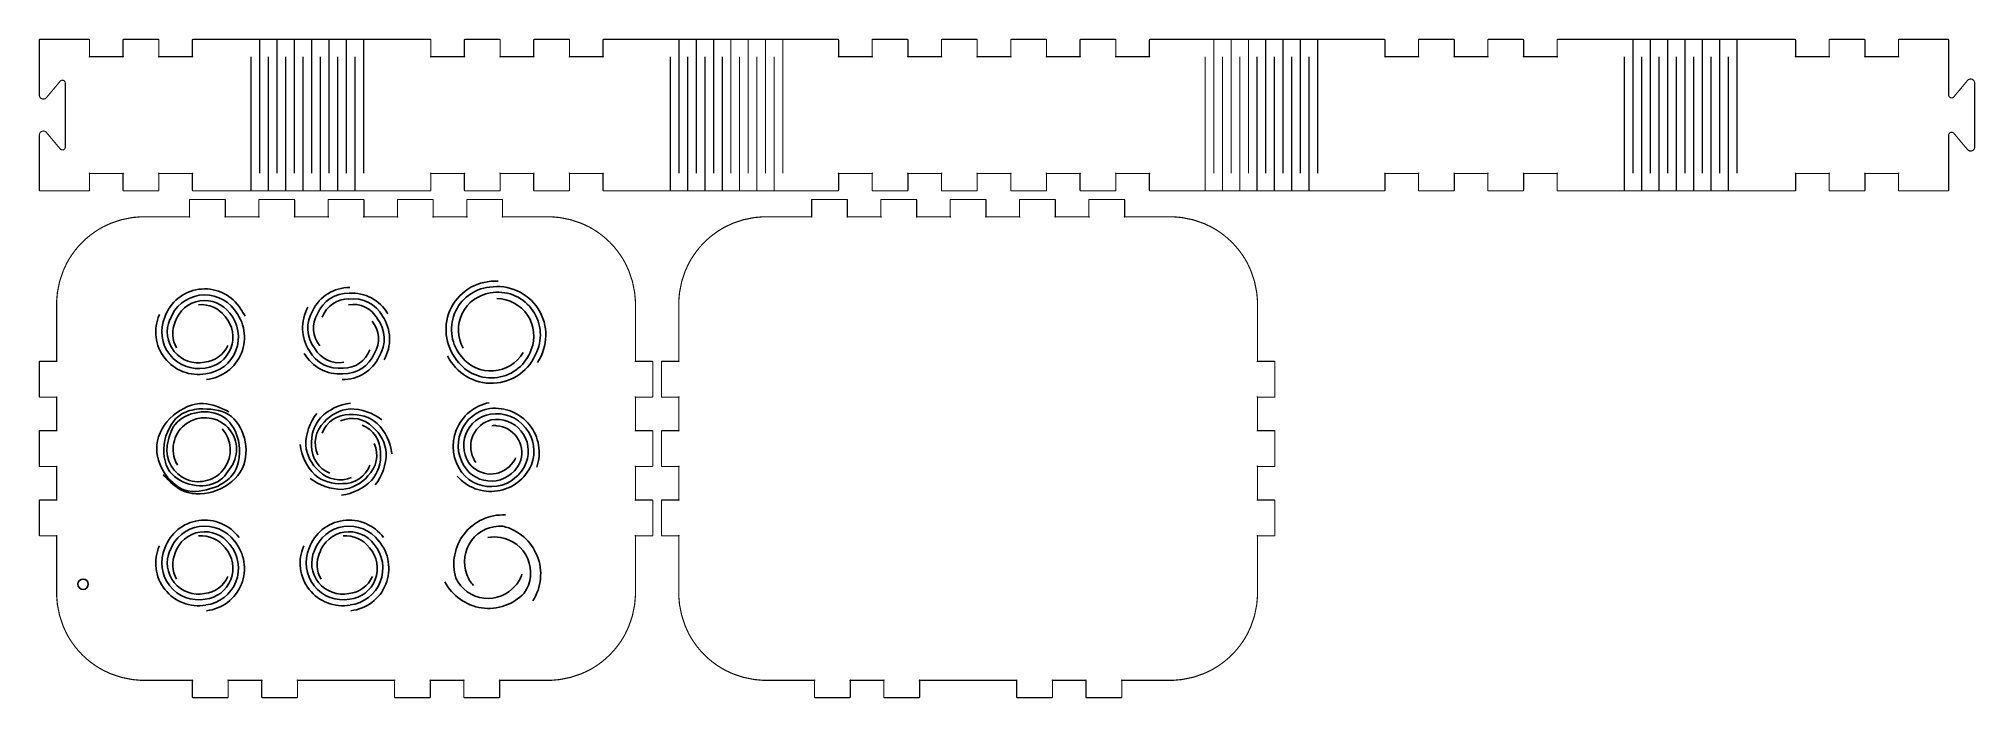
# Model space of a CAD drawing. Extents: x 19 to 354, y 22 to 136.
import ezdxf

# ---------------------------------------------------------------- set-up
doc = ezdxf.new("R2010")
doc.units = 0
doc.header["$MEASUREMENT"] = 0

# ---------------------------------------------------------------- blocks, each defined once
blk = doc.blocks.new('*U14')
at = {"linetype": 'Continuous'}
blk.add_arc((0.38, -3.52), 5.36, 36.0937, 161.6769, dxfattribs=at)
blk = doc.blocks.new('*U15')
at = {"color": 0, "linetype": 'ByBlock', "lineweight": -2, "transparency": 16777216}
blk.add_blockref('*U14', (96.95, 48.58), dxfattribs=at)
for p, rotation in [((93.36, 42.89), 120), ((100.09, 42.63), 240)]:
    blk.add_blockref('*U14', p, dxfattribs=dict(at, rotation=rotation))
blk = doc.blocks.new('*U16')
at = {"linetype": 'Continuous'}
blk.add_arc((0.44, -4.28), 6.39, 36.6329, 160.2145, dxfattribs=at)
blk = doc.blocks.new('*U17')
at = {"color": 0, "linetype": 'ByBlock', "lineweight": -2, "transparency": 16777216}
blk.add_blockref('*U16', (96.9, 49.27), dxfattribs=at)
for p, rotation in [((92.8, 42.5), 120), ((100.71, 42.33), 240)]:
    blk.add_blockref('*U16', p, dxfattribs=dict(at, rotation=rotation))
blk = doc.blocks.new('*U18')
at = {"linetype": 'Continuous'}
blk.add_arc((0.48, -4.93), 7.36, 35.9966, 160.1734, dxfattribs=at)
blk = doc.blocks.new('*U19')
at = {"color": 0, "linetype": 'ByBlock', "lineweight": -2, "transparency": 16777216}
blk.add_blockref('*U18', (96.85, 49.99), dxfattribs=at)
for p, rotation in [((92.19, 42.09), 120), ((101.36, 42.01), 240)]:
    blk.add_blockref('*U18', p, dxfattribs=dict(at, rotation=rotation))
blk = doc.blocks.new('*U39')
at = {"linetype": 'Continuous'}
blk.add_arc((0.38, -3.52), 5.36, 36.0937, 161.6769, dxfattribs=at)
blk = doc.blocks.new('*U40')
at = {"color": 0, "linetype": 'ByBlock', "lineweight": -2, "transparency": 16777216}
blk.add_blockref('*U39', (96.95, 48.58), dxfattribs=at)
for p, rotation in [((93.36, 42.89), 120), ((100.09, 42.63), 240)]:
    blk.add_blockref('*U39', p, dxfattribs=dict(at, rotation=rotation))
blk = doc.blocks.new('*U41')
at = {"linetype": 'Continuous'}
blk.add_arc((0.44, -4.28), 6.39, 36.6329, 160.2145, dxfattribs=at)
blk = doc.blocks.new('*U42')
at = {"color": 0, "linetype": 'ByBlock', "lineweight": -2, "transparency": 16777216}
blk.add_blockref('*U41', (96.9, 49.27), dxfattribs=at)
for p, rotation in [((92.8, 42.5), 120), ((100.71, 42.33), 240)]:
    blk.add_blockref('*U41', p, dxfattribs=dict(at, rotation=rotation))
blk = doc.blocks.new('*U43')
at = {"linetype": 'Continuous'}
blk.add_arc((0.48, -4.93), 7.36, 35.9966, 160.1734, dxfattribs=at)
blk = doc.blocks.new('*U44')
at = {"color": 0, "linetype": 'ByBlock', "lineweight": -2, "transparency": 16777216}
blk.add_blockref('*U43', (96.85, 49.99), dxfattribs=at)
for p, rotation in [((92.19, 42.09), 120), ((101.36, 42.01), 240)]:
    blk.add_blockref('*U43', p, dxfattribs=dict(at, rotation=rotation))
blk = doc.blocks.new('*U51')
at = {"linetype": 'Continuous'}
blk.add_arc((0.38, -3.52), 5.36, 36.0937, 161.6769, dxfattribs=at)
blk = doc.blocks.new('*U52')
at = {"color": 0, "linetype": 'ByBlock', "lineweight": -2, "transparency": 16777216}
blk.add_blockref('*U51', (96.95, 48.58), dxfattribs=at)
for p, rotation in [((93.36, 42.89), 120), ((100.09, 42.63), 240)]:
    blk.add_blockref('*U51', p, dxfattribs=dict(at, rotation=rotation))
blk = doc.blocks.new('*U53')
at = {"linetype": 'Continuous'}
blk.add_arc((0.44, -4.28), 6.39, 36.6329, 160.2145, dxfattribs=at)
blk = doc.blocks.new('*U54')
at = {"color": 0, "linetype": 'ByBlock', "lineweight": -2, "transparency": 16777216}
blk.add_blockref('*U53', (96.9, 49.27), dxfattribs=at)
for p, rotation in [((92.8, 42.5), 120), ((100.71, 42.33), 240)]:
    blk.add_blockref('*U53', p, dxfattribs=dict(at, rotation=rotation))
blk = doc.blocks.new('*U55')
at = {"linetype": 'Continuous'}
blk.add_arc((0.48, -4.93), 7.36, 35.9966, 160.1734, dxfattribs=at)
blk = doc.blocks.new('*U38')
at = {"color": 0, "linetype": 'ByBlock', "lineweight": -2, "transparency": 16777216}
blk.add_blockref('*U55', (96.85, 49.99), dxfattribs=at)
for p, rotation in [((92.19, 42.09), 120), ((101.36, 42.01), 240)]:
    blk.add_blockref('*U55', p, dxfattribs=dict(at, rotation=rotation))
blk = doc.blocks.new('*U56')
at = {"linetype": 'Continuous'}
blk.add_arc((-0.79, -4.24), 5, 43.9778, 113.7136, dxfattribs=at)
blk = doc.blocks.new('*U57')
at = {"color": 0, "linetype": 'ByBlock', "lineweight": -2, "transparency": 16777216}
for p, rotation in [((69.87, 69.23), 45), ((67.24, 66.54), 90), ((76.33, 66.63), 315), ((67.27, 62.77), 135), ((76.36, 62.86), 270), ((69.96, 60.14), 180), ((73.73, 60.17), 225)]:
    blk.add_blockref('*U56', p, dxfattribs=dict(at, rotation=rotation))
blk.add_blockref('*U56', (73.64, 69.26), dxfattribs=at)
blk = doc.blocks.new('*U58')
at = {"linetype": 'Continuous'}
blk.add_arc((-1.85, -5.81), 6.59, 49.7424, 94.8903, dxfattribs=at)
blk = doc.blocks.new('*U59')
at = {"color": 0, "linetype": 'ByBlock', "lineweight": -2, "transparency": 16777216}
for p, rotation in [((70.24, 70.51), 45.00000000000003), ((66.59, 67.71), 90.00000000000004), ((77.61, 66.26), 315.0000000000001), ((65.99, 63.14), 135), ((77.01, 61.69), 270), ((73.36, 58.89), 225.0000000000001), ((68.79, 59.49), 180)]:
    blk.add_blockref('*U58', p, dxfattribs=dict(at, rotation=rotation))
blk.add_blockref('*U58', (74.81, 69.91), dxfattribs=at)
blk = doc.blocks.new('*U60')
at = {"linetype": 'Continuous'}
blk.add_arc((-2.81, -8.12), 9.07, 52.245, 89.6331, dxfattribs=at)
blk = doc.blocks.new('*U61')
at = {"color": 0, "linetype": 'ByBlock', "lineweight": -2, "transparency": 16777216}
for p, rotation in [((69.98, 71.39), 45.00000000000001), ((65.78, 68.14), 90.00000000000001), ((78.49, 66.52), 315), ((65.11, 62.88), 135), ((77.82, 61.26), 269.9999999999999), ((73.62, 58.01), 225), ((68.36, 58.68), 180)]:
    blk.add_blockref('*U60', p, dxfattribs=dict(at, rotation=rotation))
blk.add_blockref('*U60', (75.24, 70.72), dxfattribs=at)
blk = doc.blocks.new('*U63')
at = {"linetype": 'Continuous'}
for centre, radius, start, end in [((3.21, -4.57), 7.14, 90.0812, 153.9402), ((2.96, -4.19), 5.76, 88.3494, 157.6767), ((2.98, -4.26), 4.84, 89.2447, 159.4997)]:
    blk.add_arc(centre, radius, start, end, dxfattribs=at)
blk = doc.blocks.new('*U64')
at = {"color": 0, "linetype": 'ByBlock', "lineweight": -2, "transparency": 16777216}
blk.add_blockref('*U63', (69.24, 90.11), dxfattribs=at)
for p, rotation in [((75.2, 89.62), 299.9999999999999), ((65.84, 85.18), 60.00000000000001), ((77.76, 84.22), 240), ((68.4, 79.78), 120), ((74.36, 79.29), 180)]:
    blk.add_blockref('*U63', p, dxfattribs=dict(at, rotation=rotation))
blk = doc.blocks.new('*U65')
at = {"linetype": 'Continuous'}
for centre, radius, start, end in [((4.06, -3.06), 8.53, 87.3152, 196.3693), ((3.54, -2.64), 6.16, 85.3123, 201.1094)]:
    blk.add_arc(centre, radius, start, end, dxfattribs=at)
blk = doc.blocks.new('*U66')
at = {"color": 0, "linetype": 'ByBlock', "lineweight": -2, "transparency": 16777216}
blk.add_blockref('*U65', (99.23, 48.04), dxfattribs=at)
for p, rotation in [((105.95, 45.24), 240), ((100.17, 40.82), 120)]:
    blk.add_blockref('*U65', p, dxfattribs=dict(at, rotation=rotation))
blk = doc.blocks.new('*U67')
at = {"linetype": 'Continuous'}
for centre, radius, start, end in [((1.19, -0.29), 7.69, 100.821, 216.2245), ((1.23, -0.29), 4.71, 104.1407, 205.8217), ((1.03, -1.11), 5.47, 338.5992, 100.0467), ((0.05, -0.75), 6.51, 218.8871, 338.8357)]:
    blk.add_arc(centre, radius, start, end, dxfattribs=at)
blk = doc.blocks.new('*U68')
at = {"color": 0, "linetype": 'ByBlock', "lineweight": -2, "transparency": 16777216}
for p, rotation in [((102.7, 65.16), 240), ((101.5, 64.08), 120)]:
    blk.add_blockref('*U67', p, dxfattribs=dict(at, rotation=rotation))
blk.add_blockref('*U67', (101.16, 65.66), dxfattribs=at)
blk = doc.blocks.new('*U69')
at = {"linetype": 'Continuous'}
for centre, radius, start, end in [((0.3, 1.36), 6.46, 98.4994, 209.6055), ((0.68, 0.53), 7.35, 335.9921, 100.4756), ((-0.46, 0.52), 8.4, 205.8245, 339.2313)]:
    blk.add_arc(centre, radius, start, end, dxfattribs=at)
blk = doc.blocks.new('*U70')
at = {"color": 0, "linetype": 'ByBlock', "lineweight": -2, "transparency": 16777216}
for p, rotation in [((101.13, 85.41), 240), ((102.51, 85.28), 120)]:
    blk.add_blockref('*U69', p, dxfattribs=dict(at, rotation=rotation))
blk.add_blockref('*U69', (101.71, 84.16), dxfattribs=at)
blk = doc.blocks.new('*U72')
at = {"linetype": 'Continuous'}
blk.add_arc((-0.05, 1.16), 5.49, 331.7201, 201.925, dxfattribs=at)
for points in [[(4.79, -1.44), (2.24, -4.38), (-6.08, -2.7), (-4.04, 7.28), (-1.07, 8.19)], [(-1.07, 8.19), (4.08, 7.2), (6.45, -2.12), (-3.56, -6.11), (-7.24, -3.25)]]:
    blk.add_spline(points, degree=3, dxfattribs=at)
blk = doc.blocks.new('*U73')
at = {"color": 0, "linetype": 'ByBlock', "lineweight": -2, "transparency": 16777216, "rotation": 200}
blk.add_blockref('*U72', (45.83, 65.63), dxfattribs=at)
at = {"color": 0, "linetype": 'ByBlock', "lineweight": -2, "transparency": 16777216}
blk.add_blockref('*U72', (47.4, 63.5), dxfattribs=at)

msp = doc.modelspace()

# ---------------------------------------------------------------- linework, layer by layer
at = {"color": 0, "const_width": 0.2}
for points in [[(18.7992, 109.4), (27.3003, 109.4), (27.3169, 109.4), (27.3706, 109.43), (27.3995, 109.484), (27.3995, 109.5), (27.3995, 112.4), (27.3995, 112.411), (27.3844, 112.442), (27.3623, 112.438), (27.3568, 112.415), (27.3885, 112.4), (27.3995, 112.4), (33.1997, 112.4), (33.2093, 112.4), (33.2411, 112.415), (33.2369, 112.438), (33.2135, 112.442), (33.1997, 112.411), (33.1997, 112.4), (33.1997, 109.5), (33.1997, 109.484), (33.2286, 109.43), (33.2824, 109.4), (33.3003, 109.4), (39.3002, 109.4), (39.3167, 109.4), (39.3707, 109.43), (39.3996, 109.484), (39.3996, 109.5), (39.3996, 112.4), (39.3996, 112.411), (39.3845, 112.442), (39.3622, 112.438), (39.3569, 112.415), (39.3883, 112.4), (39.3996, 112.4), (45.1997, 112.4), (45.2092, 112.4), (45.2409, 112.415), (45.2367, 112.438), (45.2134, 112.442), (45.1997, 112.411), (45.1997, 112.4), (45.1997, 109.5), (45.1997, 109.484), (45.2286, 109.43), (45.2822, 109.4), (45.3002, 109.4), (53.8, 109.4), (76.3887, 109.4), (86.3893, 109.4), (86.4059, 109.4), (86.4595, 109.43), (86.4898, 109.484), (86.4898, 109.5), (86.4898, 112.4), (86.4898, 112.411), (86.4747, 112.442), (86.4514, 112.438), (86.4471, 112.415), (86.4789, 112.4), (86.4898, 112.4), (92.2898, 112.4), (92.2997, 112.4), (92.3315, 112.415), (92.3272, 112.438), (92.3036, 112.442), (92.2898, 112.411), (92.2898, 112.4), (92.2898, 109.5), (92.2898, 109.484), (92.3188, 109.43), (92.3713, 109.4), (92.3893, 109.4), (98.389, 109.4), (98.4056, 109.4), (98.4596, 109.43), (98.4899, 109.484), (98.4899, 109.5), (98.4899, 112.4), (98.4899, 112.411), (98.4747, 112.442), (98.4511, 112.438), (98.4472, 112.415), (98.4786, 112.4), (98.4899, 112.4), (104.29, 112.4), (104.299, 112.4), (104.331, 112.415), (104.327, 112.438), (104.304, 112.442), (104.29, 112.411), (104.29, 112.4), (104.29, 109.5), (104.29, 109.484), (104.319, 109.43), (104.371, 109.4), (104.389, 109.4), (110.389, 109.4), (110.406, 109.4), (110.459, 109.43), (110.49, 109.484), (110.49, 109.5), (110.49, 112.4), (110.49, 112.411), (110.474, 112.442), (110.451, 112.438), (110.447, 112.415), (110.479, 112.4), (110.49, 112.4), (116.29, 112.4), (116.3, 112.4), (116.331, 112.415), (116.327, 112.438), (116.304, 112.442), (116.29, 112.411), (116.29, 112.4), (116.29, 109.5), (116.29, 109.484), (116.319, 109.43), (116.371, 109.4), (116.389, 109.4), (126.39, 109.4), (148.98, 109.4), (156.979, 109.4), (156.996, 109.4), (157.05, 109.43), (157.08, 109.484), (157.08, 109.5), (157.08, 112.4), (157.08, 112.411), (157.065, 112.442), (157.041, 112.438), (157.037, 112.415), (157.069, 112.4), (157.08, 112.4), (162.879, 112.4), (162.888, 112.4), (162.92, 112.415), (162.916, 112.438), (162.892, 112.442), (162.879, 112.411), (162.879, 112.4), (162.879, 109.5), (162.879, 109.484), (162.907, 109.43), (162.961, 109.4), (162.979, 109.4), (168.979, 109.4), (168.996, 109.4), (169.049, 109.43), (169.078, 109.484), (169.078, 109.5), (169.078, 112.4), (169.078, 112.411), (169.063, 112.442), (169.041, 112.438), (169.036, 112.415), (169.067, 112.4), (169.078, 112.4), (174.879, 112.4), (174.888, 112.4), (174.92, 112.415), (174.916, 112.438), (174.892, 112.442), (174.879, 112.411), (174.879, 112.4), (174.879, 109.5), (174.879, 109.484), (174.908, 109.43), (174.961, 109.4), (174.979, 109.4), (180.979, 109.4), (180.996, 109.4), (181.049, 109.43), (181.08, 109.484), (181.08, 109.5), (181.08, 112.4), (181.08, 112.411), (181.065, 112.442), (181.041, 112.438), (181.037, 112.415), (181.069, 112.4), (181.08, 112.4), (186.878, 112.4), (186.888, 112.4), (186.92, 112.415), (186.916, 112.438), (186.892, 112.442), (186.878, 112.411), (186.878, 112.4), (186.878, 109.5), (186.878, 109.484), (186.907, 109.43), (186.961, 109.4), (186.979, 109.4), (192.979, 109.4), (192.996, 109.4), (193.05, 109.43), (193.08, 109.484), (193.08, 109.5), (193.08, 112.4), (193.08, 112.411), (193.065, 112.442), (193.041, 112.438), (193.037, 112.415), (193.069, 112.4), (193.08, 112.4), (198.88, 112.4), (198.889, 112.4), (198.921, 112.415), (198.917, 112.438), (198.894, 112.442), (198.88, 112.411), (198.88, 112.4), (198.88, 109.5), (198.88, 109.484), (198.909, 109.43), (198.961, 109.4), (198.979, 109.4), (204.979, 109.4), (204.996, 109.4), (205.049, 109.43), (205.08, 109.484), (205.08, 109.5), (205.08, 112.4), (205.08, 112.411), (205.064, 112.442), (205.041, 112.438), (205.037, 112.415), (205.069, 112.4), (205.08, 112.4), (210.88, 112.4), (210.889, 112.4), (210.921, 112.415), (210.917, 112.438), (210.894, 112.442), (210.88, 112.411), (210.88, 112.4), (210.88, 109.5), (210.88, 109.484), (210.909, 109.43), (210.961, 109.4), (210.979, 109.4), (218.979, 109.4), (241.569, 109.4), (251.569, 109.4), (251.586, 109.4), (251.64, 109.43), (251.668, 109.484), (251.668, 109.5), (251.668, 112.4), (251.668, 112.411), (251.653, 112.442), (251.631, 112.438), (251.626, 112.415), (251.657, 112.4), (251.668, 112.4), (257.469, 112.4), (257.478, 112.4), (257.51, 112.415), (257.506, 112.438), (257.482, 112.442), (257.469, 112.411), (257.469, 112.4), (257.469, 109.5), (257.469, 109.484), (257.497, 109.43), (257.551, 109.4), (257.569, 109.4), (263.569, 109.4), (263.586, 109.4), (263.639, 109.43), (263.668, 109.484), (263.668, 109.5), (263.668, 112.4), (263.668, 112.411), (263.653, 112.442), (263.631, 112.438), (263.626, 112.415), (263.657, 112.4), (263.668, 112.4), (269.469, 112.4), (269.478, 112.4), (269.51, 112.415), (269.506, 112.438), (269.482, 112.442), (269.469, 112.411), (269.469, 112.4), (269.469, 109.5), (269.469, 109.484), (269.498, 109.43), (269.551, 109.4), (269.569, 109.4), (275.569, 109.4), (275.586, 109.4), (275.639, 109.43), (275.668, 109.484), (275.668, 109.5), (275.668, 112.4), (275.668, 112.411), (275.653, 112.442), (275.631, 112.438), (275.626, 112.415), (275.657, 112.4), (275.668, 112.4), (281.468, 112.4), (281.478, 112.4), (281.51, 112.415), (281.506, 112.438), (281.482, 112.442), (281.468, 112.411), (281.468, 112.4), (281.468, 109.5), (281.468, 109.484), (281.497, 109.43), (281.551, 109.4), (281.569, 109.4), (291.568, 109.4), (314.158, 109.4), (322.658, 109.4), (322.675, 109.4), (322.728, 109.43), (322.759, 109.484), (322.759, 109.5), (322.759, 112.4), (322.759, 112.411), (322.743, 112.442), (322.72, 112.438), (322.716, 112.415), (322.748, 112.4), (322.759, 112.4), (328.559, 112.4), (328.568, 112.4), (328.6, 112.415), (328.596, 112.438), (328.573, 112.442), (328.559, 112.411), (328.559, 112.4), (328.559, 109.5), (328.559, 109.484), (328.588, 109.43), (328.64, 109.4), (328.658, 109.4), (334.658, 109.4), (334.675, 109.4), (334.728, 109.43), (334.759, 109.484), (334.759, 109.5), (334.759, 112.4), (334.759, 112.411), (334.743, 112.442), (334.72, 112.438), (334.716, 112.415), (334.748, 112.4), (334.759, 112.4), (340.559, 112.4), (340.568, 112.4), (340.6, 112.415), (340.596, 112.438), (340.572, 112.442), (340.559, 112.411), (340.559, 112.4), (340.559, 109.5), (340.559, 109.484), (340.588, 109.43), (340.64, 109.4), (340.658, 109.4), (349.158, 109.4), (349.174, 109.4), (349.228, 109.43), (349.258, 109.484), (349.258, 109.5), (349.258, 112.5), (349.258, 119.032), (349.258, 119.071), (349.28, 119.184), (349.334, 119.3), (349.349, 119.32), (349.363, 119.342), (349.454, 119.43), (349.563, 119.494), (349.588, 119.502), (349.611, 119.512), (349.863, 119.523), (349.888, 119.516), (349.913, 119.511), (350.027, 119.455), (350.125, 119.375), (350.141, 119.355), (352.521, 116.517), (352.544, 116.49), (352.681, 116.378), (352.841, 116.301), (352.877, 116.291), (352.912, 116.283), (353.088, 116.268), (353.265, 116.297), (353.296, 116.309), (353.332, 116.321), (353.483, 116.412), (353.61, 116.537), (353.631, 116.566), (353.653, 116.596), (353.723, 116.757), (353.759, 116.914), (353.759, 116.967), (353.759, 128.034), (353.759, 128.087), (353.723, 128.244), (353.653, 128.405), (353.631, 128.434), (353.61, 128.465), (353.483, 128.589), (353.332, 128.679), (353.296, 128.691), (353.265, 128.703), (353.088, 128.734), (352.912, 128.718), (352.877, 128.709), (352.841, 128.7), (352.681, 128.623), (352.544, 128.51), (352.521, 128.483), (350.141, 125.645), (350.125, 125.626), (350.027, 125.546), (349.913, 125.491), (349.888, 125.484), (349.863, 125.479), (349.611, 125.488), (349.588, 125.496), (349.563, 125.506), (349.454, 125.571), (349.363, 125.659), (349.349, 125.68), (349.334, 125.702), (349.28, 125.817), (349.258, 125.929), (349.258, 125.966), (349.258, 132.5), (349.258, 135.5), (349.258, 135.518), (349.228, 135.571), (349.174, 135.6), (349.158, 135.6), (340.658, 135.6), (340.64, 135.6), (340.588, 135.571), (340.559, 135.518), (340.559, 135.5), (340.559, 132.6), (340.559, 132.591), (340.572, 132.559), (340.596, 132.563), (340.6, 132.587), (340.568, 132.6), (340.559, 132.6), (334.759, 132.6), (334.748, 132.6), (334.716, 132.587), (334.72, 132.563), (334.743, 132.559), (334.759, 132.591), (334.759, 132.6), (334.759, 135.5), (334.759, 135.518), (334.728, 135.571), (334.675, 135.6), (334.658, 135.6), (328.658, 135.6), (328.64, 135.6), (328.588, 135.571), (328.559, 135.518), (328.559, 135.5), (328.559, 132.6), (328.559, 132.591), (328.573, 132.559), (328.596, 132.563), (328.6, 132.587), (328.568, 132.6), (328.559, 132.6), (322.759, 132.6), (322.748, 132.6), (322.716, 132.587), (322.72, 132.563), (322.743, 132.559), (322.759, 132.591), (322.759, 132.6), (322.759, 135.5), (322.759, 135.518), (322.728, 135.571), (322.675, 135.6), (322.658, 135.6), (314.158, 135.6), (291.568, 135.6), (281.569, 135.6), (281.551, 135.6), (281.497, 135.571), (281.468, 135.518), (281.468, 135.5), (281.468, 132.6), (281.468, 132.591), (281.482, 132.559), (281.506, 132.563), (281.51, 132.587), (281.478, 132.6), (281.468, 132.6), (275.668, 132.6), (275.657, 132.6), (275.626, 132.587), (275.631, 132.563), (275.653, 132.559), (275.668, 132.591), (275.668, 132.6), (275.668, 135.5), (275.668, 135.518), (275.639, 135.571), (275.586, 135.6), (275.569, 135.6), (269.569, 135.6), (269.551, 135.6), (269.498, 135.571), (269.469, 135.518), (269.469, 135.5), (269.469, 132.6), (269.469, 132.591), (269.482, 132.559), (269.506, 132.563), (269.51, 132.587), (269.478, 132.6), (269.469, 132.6), (263.668, 132.6), (263.657, 132.6), (263.626, 132.587), (263.631, 132.563), (263.653, 132.559), (263.668, 132.591), (263.668, 132.6), (263.668, 135.5), (263.668, 135.518), (263.639, 135.571), (263.586, 135.6), (263.569, 135.6), (257.569, 135.6), (257.551, 135.6), (257.497, 135.571), (257.469, 135.518), (257.469, 135.5), (257.469, 132.6), (257.469, 132.591), (257.482, 132.559), (257.506, 132.563), (257.51, 132.587), (257.478, 132.6), (257.469, 132.6), (251.668, 132.6), (251.657, 132.6), (251.626, 132.587), (251.631, 132.563), (251.653, 132.559), (251.668, 132.591), (251.668, 132.6), (251.668, 135.5), (251.668, 135.518), (251.64, 135.571), (251.586, 135.6), (251.569, 135.6), (241.569, 135.6), (218.979, 135.6), (210.979, 135.6), (210.961, 135.6), (210.909, 135.571), (210.88, 135.518), (210.88, 135.5), (210.88, 132.6), (210.88, 132.591), (210.894, 132.559), (210.917, 132.563), (210.921, 132.587), (210.889, 132.6), (210.88, 132.6), (205.08, 132.6), (205.069, 132.6), (205.037, 132.587), (205.041, 132.563), (205.064, 132.559), (205.08, 132.591), (205.08, 132.6), (205.08, 135.5), (205.08, 135.518), (205.049, 135.571), (204.996, 135.6), (204.979, 135.6), (198.979, 135.6), (198.961, 135.6), (198.909, 135.571), (198.88, 135.518), (198.88, 135.5), (198.88, 132.6), (198.88, 132.591), (198.894, 132.559), (198.917, 132.563), (198.921, 132.587), (198.889, 132.6), (198.88, 132.6), (193.08, 132.6), (193.069, 132.6), (193.037, 132.587), (193.041, 132.563), (193.065, 132.559), (193.08, 132.591), (193.08, 132.6), (193.08, 135.5), (193.08, 135.518), (193.05, 135.571), (192.996, 135.6), (192.979, 135.6), (186.979, 135.6), (186.961, 135.6), (186.907, 135.571), (186.878, 135.518), (186.878, 135.5), (186.878, 132.6), (186.878, 132.591), (186.892, 132.559), (186.916, 132.563), (186.92, 132.587), (186.888, 132.6), (186.878, 132.6), (181.08, 132.6), (181.069, 132.6), (181.037, 132.587), (181.041, 132.563), (181.065, 132.559), (181.08, 132.591), (181.08, 132.6), (181.08, 135.5), (181.08, 135.518), (181.049, 135.571), (180.996, 135.6), (180.979, 135.6), (174.979, 135.6), (174.961, 135.6), (174.908, 135.571), (174.879, 135.518), (174.879, 135.5), (174.879, 132.6), (174.879, 132.591), (174.892, 132.559), (174.916, 132.563), (174.92, 132.587), (174.888, 132.6), (174.879, 132.6), (169.078, 132.6), (169.067, 132.6), (169.036, 132.587), (169.041, 132.563), (169.063, 132.559), (169.078, 132.591), (169.078, 132.6), (169.078, 135.5), (169.078, 135.518), (169.049, 135.571), (168.996, 135.6), (168.979, 135.6), (162.979, 135.6), (162.961, 135.6), (162.907, 135.571), (162.879, 135.518), (162.879, 135.5), (162.879, 132.6), (162.879, 132.591), (162.892, 132.559), (162.916, 132.563), (162.92, 132.587), (162.888, 132.6), (162.879, 132.6), (157.08, 132.6), (157.069, 132.6), (157.037, 132.587), (157.041, 132.563), (157.065, 132.559), (157.08, 132.591), (157.08, 132.6), (157.08, 135.5), (157.08, 135.518), (157.05, 135.571), (156.996, 135.6), (156.979, 135.6), (148.98, 135.6), (126.39, 135.6), (116.389, 135.6), (116.371, 135.6), (116.319, 135.571), (116.29, 135.518), (116.29, 135.5), (116.29, 132.6), (116.29, 132.591), (116.304, 132.559), (116.327, 132.563), (116.331, 132.587), (116.3, 132.6), (116.29, 132.6), (110.49, 132.6), (110.479, 132.6), (110.447, 132.587), (110.451, 132.563), (110.474, 132.559), (110.49, 132.591), (110.49, 132.6), (110.49, 135.5), (110.49, 135.518), (110.459, 135.571), (110.406, 135.6), (110.389, 135.6), (104.389, 135.6), (104.371, 135.6), (104.319, 135.571), (104.29, 135.518), (104.29, 135.5), (104.29, 132.6), (104.29, 132.591), (104.304, 132.559), (104.327, 132.563), (104.331, 132.587), (104.299, 132.6), (104.29, 132.6), (98.4899, 132.6), (98.4786, 132.6), (98.4472, 132.587), (98.4511, 132.563), (98.4747, 132.559), (98.4899, 132.591), (98.4899, 132.6), (98.4899, 135.5), (98.4899, 135.518), (98.4596, 135.571), (98.4056, 135.6), (98.389, 135.6), (92.3893, 135.6), (92.3713, 135.6), (92.3188, 135.571), (92.2898, 135.518), (92.2898, 135.5), (92.2898, 132.6), (92.2898, 132.591), (92.3036, 132.559), (92.3272, 132.563), (92.3315, 132.587), (92.2997, 132.6), (92.2898, 132.6), (86.4898, 132.6), (86.4789, 132.6), (86.4471, 132.587), (86.4514, 132.563), (86.4747, 132.559), (86.4898, 132.591), (86.4898, 132.6), (86.4898, 135.5), (86.4898, 135.518), (86.4595, 135.571), (86.4059, 135.6), (86.3893, 135.6), (76.3887, 135.6), (53.8, 135.6), (45.3002, 135.6), (45.2822, 135.6), (45.2286, 135.571), (45.1997, 135.518), (45.1997, 135.5), (45.1997, 132.6), (45.1997, 132.591), (45.2134, 132.559), (45.2367, 132.563), (45.2409, 132.587), (45.2092, 132.6), (45.1997, 132.6), (39.3996, 132.6), (39.3883, 132.6), (39.3569, 132.587), (39.3622, 132.563), (39.3845, 132.559), (39.3996, 132.591), (39.3996, 132.6), (39.3996, 135.5), (39.3996, 135.518), (39.3707, 135.571), (39.3167, 135.6), (39.3002, 135.6), (33.3003, 135.6), (33.2824, 135.6), (33.2286, 135.571), (33.1997, 135.518), (33.1997, 135.5), (33.1997, 132.6), (33.1997, 132.591), (33.2135, 132.559), (33.2369, 132.563), (33.2411, 132.587), (33.2093, 132.6), (33.1997, 132.6), (27.3995, 132.6), (27.3885, 132.6), (27.3568, 132.587), (27.3623, 132.563), (27.3844, 132.559), (27.3995, 132.591), (27.3995, 132.6), (27.3995, 135.5), (27.3995, 135.518), (27.3706, 135.571), (27.3169, 135.6), (27.3003, 135.6), (18.7992, 135.6), (18.7813, 135.6), (18.7289, 135.571), (18.7, 135.518), (18.7, 135.5), (18.7, 132.5), (18.7, 125.966), (18.7, 125.914), (18.7317, 125.757), (18.8061, 125.596), (18.8268, 125.566), (18.8474, 125.537), (18.9728, 125.413), (19.1258, 125.321), (19.1602, 125.309), (19.1933, 125.297), (19.3683, 125.268), (19.5461, 125.283), (19.5819, 125.291), (19.6164, 125.301), (19.7749, 125.378), (19.9126, 125.49), (19.9361, 125.517), (22.3173, 128.355), (22.3339, 128.375), (22.4317, 128.455), (22.5461, 128.51), (22.5709, 128.516), (22.5957, 128.523), (22.8465, 128.513), (22.8713, 128.504), (22.8947, 128.495), (23.0036, 128.431), (23.0945, 128.342), (23.1097, 128.32), (23.1235, 128.3), (23.1772, 128.184), (23.2006, 128.072), (23.2006, 128.034), (23.2006, 116.967), (23.2006, 116.929), (23.1772, 116.818), (23.1235, 116.702), (23.1097, 116.68), (23.0945, 116.659), (23.0036, 116.571), (22.8947, 116.506), (22.8713, 116.497), (22.8465, 116.488), (22.5957, 116.479), (22.5709, 116.484), (22.5461, 116.491), (22.4317, 116.546), (22.3339, 116.626), (22.3173, 116.645), (19.9361, 119.483), (19.9126, 119.511), (19.7749, 119.623), (19.6164, 119.701), (19.5819, 119.709), (19.5461, 119.718), (19.3683, 119.733), (19.1933, 119.703), (19.1602, 119.691), (19.1258, 119.678), (18.9728, 119.589), (18.8474, 119.465), (18.8268, 119.435), (18.8061, 119.406), (18.7317, 119.245), (18.7, 119.086), (18.7, 119.032), (18.7, 112.5), (18.7, 109.5), (18.7, 109.484), (18.7289, 109.43), (18.7813, 109.4), (18.7992, 109.4)], [(36.8004, 24.6999), (45.1997, 24.6999), (45.2092, 24.6999), (45.2409, 24.7151), (45.2367, 24.7385), (45.2134, 24.7427), (45.1997, 24.711), (45.1997, 24.6999), (45.1997, 21.8006), (45.1997, 21.784), (45.2286, 21.7303), (45.2822, 21.7), (45.3002, 21.7), (51.3002, 21.7), (51.3168, 21.7), (51.3704, 21.7303), (51.3994, 21.784), (51.3994, 21.8006), (51.3994, 24.6999), (51.3994, 24.711), (51.3842, 24.7427), (51.3623, 24.7385), (51.3567, 24.7151), (51.3884, 24.6999), (51.3994, 24.6999), (57.1997, 24.6999), (57.2093, 24.6999), (57.241, 24.7151), (57.2368, 24.7385), (57.2135, 24.7427), (57.1997, 24.711), (57.1997, 24.6999), (57.1997, 21.8006), (57.1997, 21.784), (57.2287, 21.7303), (57.2823, 21.7), (57.3003, 21.7), (63.3003, 21.7), (63.3166, 21.7), (63.3705, 21.7303), (63.4009, 21.784), (63.4009, 21.8006), (63.4009, 24.6999), (63.4009, 24.711), (63.3857, 24.7427), (63.3621, 24.7385), (63.3582, 24.7151), (63.3899, 24.6999), (63.4009, 24.6999), (71.7998, 24.6999), (80.2005, 24.6999), (80.21, 24.6999), (80.2418, 24.7151), (80.2375, 24.7385), (80.2143, 24.7427), (80.2005, 24.711), (80.2005, 24.6999), (80.2005, 21.8006), (80.2005, 21.784), (80.2294, 21.7303), (80.2816, 21.7), (80.2996, 21.7), (86.2997, 21.7), (86.3163, 21.7), (86.3699, 21.7303), (86.4002, 21.784), (86.4002, 21.8006), (86.4002, 24.6999), (86.4002, 24.711), (86.385, 24.7427), (86.3618, 24.7385), (86.3575, 24.7151), (86.3893, 24.6999), (86.4002, 24.6999), (92.2002, 24.6999), (92.2101, 24.6999), (92.2419, 24.7151), (92.2376, 24.7385), (92.2143, 24.7427), (92.2002, 24.711), (92.2002, 24.6999), (92.2002, 21.8006), (92.2002, 21.784), (92.2295, 21.7303), (92.2817, 21.7), (92.2997, 21.7), (98.2998, 21.7), (98.316, 21.7), (98.37, 21.7303), (98.4003, 21.784), (98.4003, 21.8006), (98.4003, 24.6999), (98.4003, 24.711), (98.3851, 24.7427), (98.3615, 24.7385), (98.3576, 24.7151), (98.389, 24.6999), (98.4003, 24.6999), (106.799, 24.6999), (107.293, 24.6999), (108.774, 24.8309), (110.707, 25.2154), (112.575, 25.8479), (113.923, 26.4763), (114.35, 26.7229), (114.563, 26.847), (115.191, 27.248), (115.995, 27.824), (116.757, 28.4496), (117.476, 29.1235), (118.15, 29.8428), (118.776, 30.6048), (119.352, 31.4083), (119.753, 32.0366), (119.877, 32.2502), (120.124, 32.6788), (120.752, 34.0265), (121.384, 35.8923), (121.769, 37.8259), (121.9, 39.3072), (121.9, 39.8004), (121.9, 49.7004), (121.9, 49.7113), (121.885, 49.7431), (121.863, 49.7374), (121.857, 49.7156), (121.889, 49.7004), (121.9, 49.7004), (124.801, 49.7004), (124.817, 49.7004), (124.871, 49.7293), (124.9, 49.7829), (124.9, 49.7995), (124.9, 55.7996), (124.9, 55.8176), (124.871, 55.8712), (124.817, 55.9001), (124.801, 55.9001), (121.9, 55.9001), (121.889, 55.9001), (121.857, 55.8863), (121.863, 55.8631), (121.885, 55.8588), (121.9, 55.8906), (121.9, 55.9001), (121.9, 61.7001), (121.9, 61.7114), (121.885, 61.7432), (121.863, 61.7375), (121.857, 61.7153), (121.889, 61.7001), (121.9, 61.7001), (124.801, 61.7001), (124.817, 61.7001), (124.871, 61.7291), (124.9, 61.783), (124.9, 61.7996), (124.9, 67.7997), (124.9, 67.8173), (124.871, 67.8713), (124.817, 67.9002), (124.801, 67.9002), (121.9, 67.9002), (121.889, 67.9002), (121.857, 67.8864), (121.863, 67.8628), (121.885, 67.8586), (121.9, 67.8903), (121.9, 67.9002), (121.9, 73.7002), (121.9, 73.7112), (121.885, 73.7429), (121.863, 73.7376), (121.857, 73.7154), (121.889, 73.7002), (121.9, 73.7002), (124.801, 73.7002), (124.817, 73.7002), (124.871, 73.7291), (124.9, 73.7828), (124.9, 73.7994), (124.9, 79.7994), (124.9, 79.8174), (124.871, 79.871), (124.817, 79.8999), (124.801, 79.8999), (121.9, 79.8999), (121.889, 79.8999), (121.857, 79.8862), (121.863, 79.8629), (121.885, 79.8587), (121.9, 79.8904), (121.9, 79.8999), (121.9, 89.7999), (121.9, 90.2945), (121.769, 91.7758), (121.384, 93.7094), (120.752, 95.5753), (120.124, 96.9229), (119.877, 97.3501), (119.753, 97.5653), (119.352, 98.1936), (118.776, 98.9969), (118.15, 99.7589), (117.476, 100.478), (116.757, 101.152), (115.995, 101.778), (115.191, 102.354), (114.563, 102.755), (114.35, 102.877), (113.921, 103.125), (112.575, 103.754), (110.707, 104.386), (108.774, 104.771), (107.293, 104.9), (106.799, 104.9), (98.9005, 104.9), (98.8893, 104.9), (98.8579, 104.886), (98.8617, 104.863), (98.8854, 104.859), (98.9005, 104.891), (98.9005, 104.9), (98.9005, 107.8), (98.9005, 107.818), (98.8702, 107.871), (98.8162, 107.9), (98.8, 107.9), (92.8, 107.9), (92.782, 107.9), (92.7294, 107.871), (92.7005, 107.818), (92.7005, 107.8), (92.7005, 104.9), (92.7005, 104.891), (92.7146, 104.859), (92.7379, 104.863), (92.7421, 104.886), (92.7104, 104.9), (92.7005, 104.9), (86.9005, 104.9), (86.8895, 104.9), (86.8578, 104.886), (86.862, 104.863), (86.8853, 104.859), (86.9005, 104.891), (86.9005, 104.9), (86.9005, 107.8), (86.9005, 107.818), (86.8701, 107.871), (86.8165, 107.9), (86.7999, 107.9), (80.7999, 107.9), (80.7819, 107.9), (80.7297, 107.871), (80.7007, 107.818), (80.7007, 107.8), (80.7007, 104.9), (80.7007, 104.891), (80.7145, 104.859), (80.7378, 104.863), (80.742, 104.886), (80.7103, 104.9), (80.7007, 104.9), (74.9004, 104.9), (74.8894, 104.9), (74.8577, 104.886), (74.8619, 104.863), (74.8852, 104.859), (74.9004, 104.891), (74.9004, 104.9), (74.9004, 107.8), (74.9004, 107.818), (74.87, 107.871), (74.8164, 107.9), (74.7998, 107.9), (68.7998, 107.9), (68.7821, 107.9), (68.7282, 107.871), (68.6992, 107.818), (68.6992, 107.8), (68.6992, 104.9), (68.6992, 104.891), (68.713, 104.859), (68.7366, 104.863), (68.7405, 104.886), (68.7091, 104.9), (68.6992, 104.9), (62.9006, 104.9), (62.8897, 104.9), (62.8579, 104.886), (62.8618, 104.863), (62.8855, 104.859), (62.9006, 104.891), (62.9006, 104.9), (62.9006, 107.8), (62.9006, 107.818), (62.8703, 107.871), (62.8167, 107.9), (62.8001, 107.9), (56.8, 107.9), (56.7821, 107.9), (56.7284, 107.871), (56.6995, 107.818), (56.6995, 107.8), (56.6995, 104.9), (56.6995, 104.891), (56.7133, 104.859), (56.7365, 104.863), (56.7408, 104.886), (56.709, 104.9), (56.6995, 104.9), (50.8991, 104.9), (50.8882, 104.9), (50.8564, 104.886), (50.8621, 104.863), (50.884, 104.859), (50.8991, 104.891), (50.8991, 104.9), (50.8991, 107.8), (50.8991, 107.818), (50.8702, 107.871), (50.8166, 107.9), (50.8, 107.9), (44.8, 107.9), (44.782, 107.9), (44.7298, 107.871), (44.7008, 107.818), (44.7008, 107.8), (44.7008, 104.9), (44.7008, 104.891), (44.7146, 104.859), (44.7379, 104.863), (44.7421, 104.886), (44.7103, 104.9), (44.7008, 104.9), (36.8004, 104.9), (36.3058, 104.9), (34.8244, 104.771), (32.891, 104.386), (31.0251, 103.754), (29.6774, 103.124), (29.2503, 102.877), (29.0353, 102.754), (28.4069, 102.354), (27.6035, 101.778), (26.8414, 101.152), (26.1221, 100.478), (25.4482, 99.7589), (24.8226, 98.9969), (24.2466, 98.1936), (23.847, 97.5653), (23.7229, 97.3501), (23.4763, 96.9229), (22.8465, 95.5753), (22.214, 93.7094), (21.8295, 91.7758), (21.7, 90.2945), (21.7, 89.7999), (21.7, 79.8999), (21.7, 79.8904), (21.7138, 79.8587), (21.7372, 79.8629), (21.7413, 79.8862), (21.7096, 79.8999), (21.7, 79.8999), (18.7992, 79.8999), (18.7813, 79.8999), (18.7289, 79.871), (18.7, 79.8174), (18.7, 79.7994), (18.7, 73.7994), (18.7, 73.7828), (18.7289, 73.7291), (18.7813, 73.7002), (18.7992, 73.7002), (21.7, 73.7002), (21.7096, 73.7002), (21.7413, 73.7154), (21.7372, 73.7376), (21.7138, 73.7429), (21.7, 73.7112), (21.7, 73.7002), (21.7, 67.9002), (21.7, 67.8903), (21.7138, 67.8586), (21.7372, 67.8628), (21.7413, 67.8864), (21.7096, 67.9002), (21.7, 67.9002), (18.7992, 67.9002), (18.7813, 67.9002), (18.7289, 67.8713), (18.7, 67.8173), (18.7, 67.7997), (18.7, 61.7996), (18.7, 61.783), (18.7289, 61.7291), (18.7813, 61.7001), (18.7992, 61.7001), (21.7, 61.7001), (21.7096, 61.7001), (21.7413, 61.7153), (21.7372, 61.7375), (21.7138, 61.7432), (21.7, 61.7114), (21.7, 61.7001), (21.7, 55.9001), (21.7, 55.8906), (21.7138, 55.8588), (21.7372, 55.8631), (21.7413, 55.8863), (21.7096, 55.9001), (21.7, 55.9001), (18.7992, 55.9001), (18.7813, 55.9001), (18.7289, 55.8712), (18.7, 55.8176), (18.7, 55.7996), (18.7, 49.7995), (18.7, 49.7829), (18.7289, 49.7293), (18.7813, 49.7004), (18.7992, 49.7004), (21.7, 49.7004), (21.7096, 49.7004), (21.7413, 49.7156), (21.7372, 49.7374), (21.7138, 49.7431), (21.7, 49.7113), (21.7, 49.7004), (21.7, 39.8004), (21.7, 39.3072), (21.8295, 37.8259), (22.214, 35.8923), (22.8465, 34.0265), (23.4749, 32.6788), (23.7229, 32.2502), (23.8456, 32.0366), (24.2466, 31.4083), (24.8226, 30.6048), (25.4482, 29.8428), (26.1221, 29.1235), (26.8414, 28.4496), (27.6035, 27.824), (28.4069, 27.248), (29.0353, 26.847), (29.2503, 26.7229), (29.6774, 26.4763), (31.0251, 25.8479), (32.891, 25.2154), (34.8244, 24.8309), (36.3058, 24.6999), (36.8004, 24.6999)], [(144.5, 24.6999), (152.9, 24.6999), (152.91, 24.6999), (152.942, 24.7151), (152.937, 24.7385), (152.914, 24.7427), (152.9, 24.711), (152.9, 24.6999), (152.9, 21.8006), (152.9, 21.784), (152.929, 21.7303), (152.981, 21.7), (152.999, 21.7), (159.001, 21.7), (159.017, 21.7), (159.07, 21.7303), (159.1, 21.784), (159.1, 21.8006), (159.1, 24.6999), (159.1, 24.711), (159.085, 24.7427), (159.063, 24.7385), (159.057, 24.7151), (159.089, 24.6999), (159.1, 24.6999), (164.9, 24.6999), (164.91, 24.6999), (164.942, 24.7151), (164.937, 24.7385), (164.914, 24.7427), (164.9, 24.711), (164.9, 24.6999), (164.9, 21.8006), (164.9, 21.784), (164.929, 21.7303), (164.983, 21.7), (165.001, 21.7), (171, 21.7), (171.016, 21.7), (171.07, 21.7303), (171.1, 21.784), (171.1, 21.8006), (171.1, 24.6999), (171.1, 24.711), (171.085, 24.7427), (171.061, 24.7385), (171.057, 24.7151), (171.089, 24.6999), (171.1, 24.6999), (179.5, 24.6999), (187.9, 24.6999), (187.909, 24.6999), (187.941, 24.7151), (187.937, 24.7385), (187.913, 24.7427), (187.9, 24.711), (187.9, 24.6999), (187.9, 21.8006), (187.9, 21.784), (187.929, 21.7303), (187.982, 21.7), (188, 21.7), (194, 21.7), (194.017, 21.7), (194.07, 21.7303), (194.099, 21.784), (194.099, 21.8006), (194.099, 24.6999), (194.099, 24.711), (194.084, 24.7427), (194.062, 24.7385), (194.057, 24.7151), (194.088, 24.6999), (194.099, 24.6999), (199.9, 24.6999), (199.909, 24.6999), (199.941, 24.7151), (199.937, 24.7385), (199.914, 24.7427), (199.9, 24.711), (199.9, 24.6999), (199.9, 21.8006), (199.9, 21.784), (199.929, 21.7303), (199.982, 21.7), (200, 21.7), (206, 21.7), (206.017, 21.7), (206.071, 21.7303), (206.099, 21.784), (206.099, 21.8006), (206.099, 24.6999), (206.099, 24.711), (206.084, 24.7427), (206.062, 24.7385), (206.057, 24.7151), (206.089, 24.6999), (206.099, 24.6999), (214.5, 24.6999), (214.993, 24.6999), (216.475, 24.8309), (218.408, 25.2154), (220.274, 25.8479), (221.622, 26.4763), (222.05, 26.7229), (222.264, 26.847), (222.892, 27.248), (223.696, 27.824), (224.458, 28.4496), (225.177, 29.1235), (225.851, 29.8428), (226.476, 30.6048), (227.052, 31.4083), (227.453, 32.0366), (227.578, 32.2502), (227.824, 32.6788), (228.451, 34.0265), (229.085, 35.8923), (229.47, 37.8259), (229.6, 39.3072), (229.6, 39.8004), (229.6, 49.7004), (229.6, 49.7113), (229.585, 49.7431), (229.562, 49.7374), (229.558, 49.7156), (229.59, 49.7004), (229.6, 49.7004), (232.5, 49.7004), (232.517, 49.7004), (232.57, 49.7293), (232.601, 49.7829), (232.601, 49.7995), (232.601, 55.7996), (232.601, 55.8176), (232.57, 55.8712), (232.517, 55.9001), (232.5, 55.9001), (229.6, 55.9001), (229.59, 55.9001), (229.558, 55.8863), (229.562, 55.8631), (229.585, 55.8588), (229.6, 55.8906), (229.6, 55.9001), (229.6, 61.7001), (229.6, 61.7114), (229.585, 61.7432), (229.562, 61.7375), (229.558, 61.7153), (229.59, 61.7001), (229.6, 61.7001), (232.5, 61.7001), (232.517, 61.7001), (232.57, 61.7291), (232.601, 61.783), (232.601, 61.7996), (232.601, 67.7997), (232.601, 67.8173), (232.57, 67.8713), (232.517, 67.9002), (232.5, 67.9002), (229.6, 67.9002), (229.59, 67.9002), (229.558, 67.8864), (229.562, 67.8628), (229.585, 67.8586), (229.6, 67.8903), (229.6, 67.9002), (229.6, 73.7002), (229.6, 73.7112), (229.585, 73.7429), (229.562, 73.7376), (229.558, 73.7154), (229.59, 73.7002), (229.6, 73.7002), (232.5, 73.7002), (232.517, 73.7002), (232.57, 73.7291), (232.601, 73.7828), (232.601, 73.7994), (232.601, 79.7994), (232.601, 79.8174), (232.57, 79.871), (232.517, 79.8999), (232.5, 79.8999), (229.6, 79.8999), (229.59, 79.8999), (229.558, 79.8862), (229.562, 79.8629), (229.585, 79.8587), (229.6, 79.8904), (229.6, 79.8999), (229.6, 89.7999), (229.6, 90.2945), (229.47, 91.7758), (229.085, 93.7094), (228.451, 95.5753), (227.823, 96.9229), (227.578, 97.3501), (227.453, 97.5653), (227.052, 98.1936), (226.476, 98.9969), (225.851, 99.7589), (225.177, 100.478), (224.458, 101.152), (223.696, 101.778), (222.892, 102.354), (222.264, 102.755), (222.05, 102.877), (221.622, 103.125), (220.274, 103.754), (218.408, 104.386), (216.475, 104.771), (214.993, 104.9), (214.5, 104.9), (206.6, 104.9), (206.588, 104.9), (206.557, 104.886), (206.562, 104.863), (206.585, 104.859), (206.6, 104.891), (206.6, 104.9), (206.6, 107.8), (206.6, 107.818), (206.571, 107.871), (206.517, 107.9), (206.5, 107.9), (200.501, 107.9), (200.483, 107.9), (200.429, 107.871), (200.4, 107.818), (200.4, 107.8), (200.4, 104.9), (200.4, 104.891), (200.414, 104.859), (200.437, 104.863), (200.441, 104.886), (200.41, 104.9), (200.4, 104.9), (194.6, 104.9), (194.589, 104.9), (194.557, 104.886), (194.563, 104.863), (194.584, 104.859), (194.6, 104.891), (194.6, 104.9), (194.6, 107.8), (194.6, 107.818), (194.571, 107.871), (194.517, 107.9), (194.501, 107.9), (188.5, 107.9), (188.482, 107.9), (188.429, 107.871), (188.4, 107.818), (188.4, 107.8), (188.4, 104.9), (188.4, 104.891), (188.414, 104.859), (188.437, 104.863), (188.441, 104.886), (188.409, 104.9), (188.4, 104.9), (182.6, 104.9), (182.589, 104.9), (182.557, 104.886), (182.563, 104.863), (182.585, 104.859), (182.6, 104.891), (182.6, 104.9), (182.6, 107.8), (182.6, 107.818), (182.571, 107.871), (182.517, 107.9), (182.5, 107.9), (176.5, 107.9), (176.483, 107.9), (176.429, 107.871), (176.4, 107.818), (176.4, 107.8), (176.4, 104.9), (176.4, 104.891), (176.414, 104.859), (176.437, 104.863), (176.441, 104.886), (176.41, 104.9), (176.4, 104.9), (170.6, 104.9), (170.589, 104.9), (170.557, 104.886), (170.562, 104.863), (170.585, 104.859), (170.6, 104.891), (170.6, 104.9), (170.6, 107.8), (170.6, 107.818), (170.571, 107.871), (170.517, 107.9), (170.501, 107.9), (164.501, 107.9), (164.483, 107.9), (164.429, 107.871), (164.4, 107.818), (164.4, 107.8), (164.4, 104.9), (164.4, 104.891), (164.414, 104.859), (164.437, 104.863), (164.441, 104.886), (164.41, 104.9), (164.4, 104.9), (158.6, 104.9), (158.589, 104.9), (158.557, 104.886), (158.561, 104.863), (158.585, 104.859), (158.6, 104.891), (158.6, 104.9), (158.6, 107.8), (158.6, 107.818), (158.569, 107.871), (158.516, 107.9), (158.499, 107.9), (152.499, 107.9), (152.481, 107.9), (152.429, 107.871), (152.4, 107.818), (152.4, 107.8), (152.4, 104.9), (152.4, 104.891), (152.414, 104.859), (152.437, 104.863), (152.441, 104.886), (152.41, 104.9), (152.4, 104.9), (144.5, 104.9), (144.005, 104.9), (142.524, 104.771), (140.591, 104.386), (138.724, 103.754), (137.377, 103.124), (136.949, 102.877), (136.735, 102.755), (136.107, 102.354), (135.304, 101.778), (134.541, 101.152), (133.823, 100.478), (133.149, 99.7589), (132.522, 98.9969), (131.946, 98.1936), (131.546, 97.5653), (131.423, 97.3501), (131.177, 96.9229), (130.547, 95.5753), (129.915, 93.7094), (129.53, 91.7758), (129.401, 90.2945), (129.401, 89.7999), (129.401, 79.8999), (129.401, 79.8904), (129.414, 79.8587), (129.438, 79.8629), (129.442, 79.8862), (129.41, 79.8999), (129.401, 79.8999), (126.5, 79.8999), (126.482, 79.8999), (126.43, 79.871), (126.401, 79.8174), (126.401, 79.7994), (126.401, 73.7994), (126.401, 73.7828), (126.43, 73.7291), (126.482, 73.7002), (126.5, 73.7002), (129.401, 73.7002), (129.41, 73.7002), (129.442, 73.7154), (129.438, 73.7376), (129.414, 73.7429), (129.401, 73.7112), (129.401, 73.7002), (129.401, 67.9002), (129.401, 67.8903), (129.414, 67.8586), (129.438, 67.8628), (129.442, 67.8864), (129.41, 67.9002), (129.401, 67.9002), (126.5, 67.9002), (126.482, 67.9002), (126.43, 67.8713), (126.401, 67.8173), (126.401, 67.7997), (126.401, 61.7996), (126.401, 61.783), (126.43, 61.7291), (126.482, 61.7001), (126.5, 61.7001), (129.401, 61.7001), (129.41, 61.7001), (129.442, 61.7153), (129.438, 61.7375), (129.414, 61.7432), (129.401, 61.7114), (129.401, 61.7001), (129.401, 55.9001), (129.401, 55.8906), (129.414, 55.8588), (129.438, 55.8631), (129.442, 55.8863), (129.41, 55.9001), (129.401, 55.9001), (126.5, 55.9001), (126.482, 55.9001), (126.43, 55.8712), (126.401, 55.8176), (126.401, 55.7996), (126.401, 49.7995), (126.401, 49.7829), (126.43, 49.7293), (126.482, 49.7004), (126.5, 49.7004), (129.401, 49.7004), (129.41, 49.7004), (129.442, 49.7156), (129.438, 49.7374), (129.414, 49.7431), (129.401, 49.7113), (129.401, 49.7004), (129.401, 39.8004), (129.401, 39.3072), (129.53, 37.8259), (129.915, 35.8923), (130.547, 34.0265), (131.175, 32.6788), (131.423, 32.2502), (131.546, 32.0366), (131.946, 31.4083), (132.522, 30.6048), (133.149, 29.8428), (133.823, 29.1235), (134.541, 28.4496), (135.304, 27.824), (136.107, 27.248), (136.735, 26.847), (136.949, 26.7229), (137.377, 26.4763), (138.724, 25.8479), (140.591, 25.2154), (142.524, 24.8309), (144.005, 24.6999), (144.5, 24.6999)]]:
    msp.add_lwpolyline(points, close=True, dxfattribs=at)
for points in [[(56.8456, 135.6), (56.8456, 112.4)], [(59.8456, 135.6), (59.8456, 112.4)], [(62.8456, 135.6), (62.8456, 112.4)], [(65.8453, 135.6), (65.8453, 112.4)], [(68.8453, 135.6), (68.8453, 112.4)], [(71.8439, 135.6), (71.8439, 112.4)], [(74.8439, 135.6), (74.8439, 112.4)], [(129.433, 135.6), (129.433, 112.4)], [(132.433, 135.6), (132.433, 112.4)], [(135.434, 135.6), (135.434, 112.4)], [(138.434, 135.6), (138.434, 112.4)], [(141.434, 135.6), (141.434, 112.4)], [(144.435, 135.6), (144.435, 112.4)], [(147.435, 135.6), (147.435, 112.4)], [(222.024, 135.6), (222.024, 112.4)], [(225.024, 135.6), (225.024, 112.4)], [(228.024, 135.6), (228.024, 112.4)], [(231.024, 135.6), (231.024, 112.4)], [(234.024, 135.6), (234.024, 112.4)], [(237.024, 135.6), (237.024, 112.4)], [(240.024, 135.6), (240.024, 112.4)], [(294.614, 135.6), (294.614, 112.4)], [(297.614, 135.6), (297.614, 112.4)], [(300.614, 135.6), (300.614, 112.4)], [(303.614, 135.6), (303.614, 112.4)], [(306.614, 135.6), (306.614, 112.4)], [(309.614, 135.6), (309.614, 112.4)], [(312.613, 135.6), (312.613, 112.4)], [(55.3448, 109.4), (55.3448, 132.6)], [(58.3449, 109.4), (58.3449, 132.6)], [(61.3449, 109.4), (61.3449, 132.6)], [(64.3449, 109.4), (64.3449, 132.6)], [(67.3446, 109.4), (67.3446, 132.6)], [(70.3446, 109.4), (70.3446, 132.6)], [(73.3446, 109.4), (73.3446, 132.6)], [(127.934, 109.4), (127.934, 132.6)], [(130.934, 109.4), (130.934, 132.6)], [(133.934, 109.4), (133.934, 132.6)], [(136.934, 109.4), (136.934, 132.6)], [(139.934, 109.4), (139.934, 132.6)], [(142.934, 109.4), (142.934, 132.6)], [(145.934, 109.4), (145.934, 132.6)], [(220.523, 109.4), (220.523, 132.6)], [(223.523, 109.4), (223.523, 132.6)], [(226.523, 109.4), (226.523, 132.6)], [(229.523, 109.4), (229.523, 132.6)], [(232.523, 109.4), (232.523, 132.6)], [(235.525, 109.4), (235.525, 132.6)], [(238.525, 109.4), (238.525, 132.6)], [(293.113, 109.4), (293.113, 132.6)], [(296.114, 109.4), (296.114, 132.6)], [(299.114, 109.4), (299.114, 132.6)], [(302.113, 109.4), (302.113, 132.6)], [(305.113, 109.4), (305.113, 132.6)], [(308.113, 109.4), (308.113, 132.6)], [(311.113, 109.4), (311.113, 132.6)]]:
    msp.add_lwpolyline(points, dxfattribs=at)
at = {"linetype": 'Continuous'}
msp.add_circle((26.2695, 41.3197), 0.8988, dxfattribs=at)
for centre, radius, start, end in [((46.7998, 84.6999), 5, 35.880806, 95.880806), ((46.7998, 84.6999), 5, 155.880806, 210), ((46.7998, 84.6999), 5, 275.880806, 335.880806), ((97.4836, 64.7781), 4, 84.432538, 96.318497), ((46.7998, 64.6999), 5, 204.752526, 210), ((46.7998, 64.6999), 5, 204.752526, 213.847726), ((97.4836, 64.7781), 4, 204.432538, 216.318497), ((97.4836, 64.7781), 4, 324.432538, 336.318497), ((46.7998, 44.6999), 5, 35.880806, 95.880806), ((71.7998, 44.6999), 5, 35.880806, 95.880806), ((97.4836, 44.5131), 5, 77.714474, 102.967043), ((46.7998, 44.6999), 5, 155.880806, 210), ((71.7998, 44.6999), 5, 155.880806, 210), ((46.7998, 44.6999), 5, 275.880806, 335.880806), ((71.7998, 44.6999), 5, 275.880806, 335.880806), ((97.426, 44.5731), 4.964, 198.576183, 224.310742), ((97.4836, 44.5131), 5, 317.714474, 342.967043)]:
    msp.add_arc(centre, radius, start, end, dxfattribs=at)
for points in [[(54.3402, 87.702), (54.0146, 88.2698), (53.6481, 88.8292), (53.2817, 89.3887)], [(53.2817, 89.3887), (53.6337, 88.8249), (53.9858, 88.261), (54.3402, 87.702)]]:
    msp.add_open_spline(points, degree=3, dxfattribs=at)

# ---------------------------------------------------------------- block references
for name, p in [('*U70', (-4.2989, -0.1868)), ('*U38', (-50, 40)), ('*U54', (-50, 40)), ('*U52', (-50, 40)), ('*U64', (0, 0)), ('*U73', (0, 0)), ('*U61', (0, 0)), ('*U68', (-4.2989, -0.1868)), ('*U59', (0, 0)), ('*U57', (0, 0)), ('*U44', (-50, 0)), ('*U42', (-50, 0)), ('*U40', (-50, 0)), ('*U19', (-25, 0)), ('*U17', (-25, 0)), ('*U15', (-25, 0)), ('*U66', (-4.2989, -0.1868))]:
    msp.add_blockref(name, p, dxfattribs=at)

doc.saveas('drawing.dxf')
